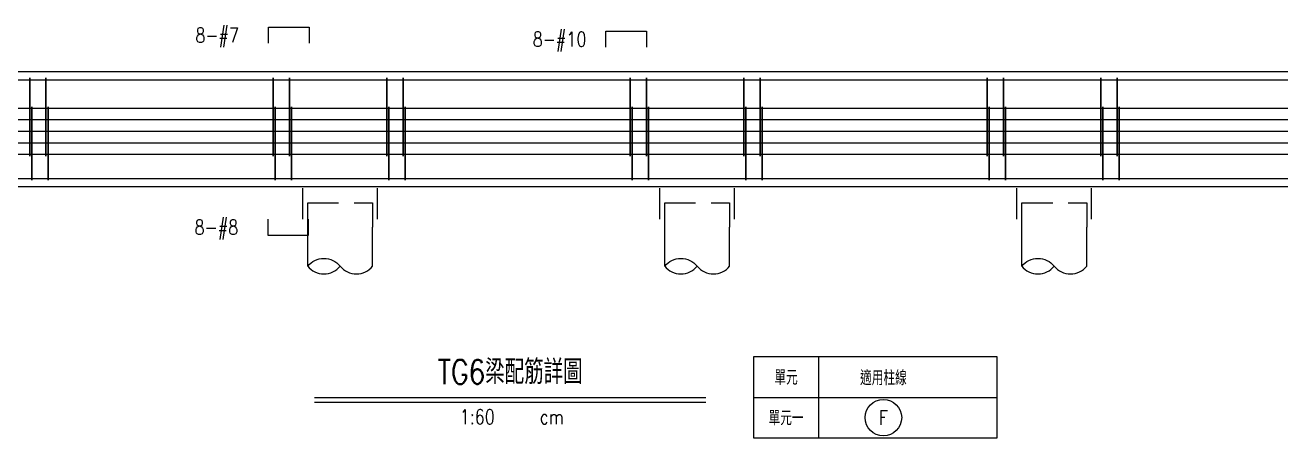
# Model space of a CAD drawing. Extents: x -4754 to 4976, y -19960 to 3841.
# Drawn here: x 1235 to 2783, y -2897 to -2387 of the extents above; entities that cross this region are included whole.
import ezdxf
from ezdxf.enums import TextEntityAlignment as Align

# ---------------------------------------------------------------- set-up
doc = ezdxf.new("R2010")
doc.units = 0
doc.header["$LTSCALE"] = 3
doc.linetypes.add('DASHED', pattern=[19.05, 12.7, -6.35])
doc.layers.get('0').update_dxf_attribs({"linetype": 'CONTINUOUS'})
doc.layers.add('HB_0', color=7, linetype='CONTINUOUS', transparency=0.5)
for name, color, linetype in [('HB_DIM', 1, 'CONTINUOUS'), ('HB_SYMBOLS', 7, 'CONTINUOUS'), ('HB_TXT_CTEXT', 2, 'CONTINUOUS'), ('鋼筋', 3, 'CONTINUOUS')]:
    doc.layers.add(name, color=color, linetype=linetype)
doc.styles.get("Standard").update_dxf_attribs({"font": 'ROMANS.shx', "width": 0.8, "bigfont": 'chineset.shx'})

# ---------------------------------------------------------------- blocks, each defined once
blk = doc.blocks.new('pile_vertical')
at = {"color": 252, "linetype": 'DASHED'}
for p, q in [((-46, -40), (-46, 0)), ((46, -40), (46, 0))]:
    blk.add_line(p, q, dxfattribs=at)
at = {"linetype": 'Continuous'}
for p, q in [((-40, -98.1), (-40, -50)), ((40, -98.1), (40, -50))]:
    blk.add_line(p, q, dxfattribs=at)
at = {"color": 252, "linetype": 'DASHED'}
blk.add_lwpolyline([(-40, -50), (-40, -20), (40, -20), (40, -50)], dxfattribs=at)
at = {"linetype": 'Continuous'}
for points in [[(-40, -98.1, -0.48), (0, -98.1, 0.48), (40, -98.1, 0.48)], [(-40, -98.1, 0.48), (0, -98.1, 0.48)]]:
    blk.add_lwpolyline(points, format="xyb", dxfattribs=at)
blk = doc.blocks.new('title_beam')
at = {"color": 3, "linetype": 'Continuous'}
blk.add_line((-241.2, 0), (241.2, 0), dxfattribs=at)
at = {"color": 1, "linetype": 'Continuous'}
blk.add_line((-241.2, -6), (241.2, -6), dxfattribs=at)
at = {"color": 3, "linetype": 'Continuous', "width": 0.8}
blk.add_attdef('TITLE', text='', height=30, dxfattribs=at).set_placement((0, 33), align=Align.MIDDLE)
at = {"linetype": 'Continuous', "width": 0.8}
blk.add_attdef('SCALE', text='', height=18, dxfattribs=at).set_placement((-40.6, -24), align=Align.MIDDLE)
blk.add_attdef('CM', (36.5, -33), '', height=18, dxfattribs=at)
blk = doc.blocks.new('line_tag')
at = {"layer": 'HB_SYMBOLS', "color": 4, "linetype": 'Continuous'}
blk.add_circle((0, 0), 22.5, dxfattribs=at)
at = {"color": 4, "linetype": 'Continuous', "width": 0.8}
blk.add_attdef('A', text='', height=18, dxfattribs=at).set_placement((0, 0), align=Align.MIDDLE)

msp = doc.modelspace()

# ---------------------------------------------------------------- linework, layer by layer
at = {"layer": 'HB_0', "lineweight": 5}
msp.add_lwpolyline([(-265.427, -2586.802), (-265.427, -2444.802), (3931.573, -2444.802), (3931.573, -2586.802), (-265.427, -2586.802)], dxfattribs=at)
at = {"layer": 'HB_DIM', "color": 1, "linetype": 'Continuous'}
for points in [[(1417.327, -2489.802, 0, 1.25, 0), (1417.327, -2474.802, 0, 0, 0), (1417.327, -2399.802, 0, 0, 0), (1435.327, -2399.802, 0, 0, 0)], [(1833.073, -2454.802, 0, 1.25, 0), (1833.073, -2439.802, 0, 0, 0), (1833.073, -2404.802, 0, 0, 0), (1851.073, -2404.802, 0, 0, 0)], [(1416.351, -2546.802, 0, 1.25, 0), (1416.351, -2561.802, 0, 0, 0), (1416.351, -2636.802, 0, 0, 0), (1434.351, -2636.802, 0, 0, 0)]]:
    msp.add_lwpolyline(points, format="xyseb", dxfattribs=at)
at = {"layer": 'HB_TXT_CTEXT', "color": 4, "lineweight": 5, "true_color": 0x00ffff}
for p, q in [((2213.073, -2796.802), (2213.073, -2896.802)), ((2133.073, -2846.802), (2433.073, -2846.802))]:
    msp.add_line(p, q, dxfattribs=at)
msp.add_lwpolyline([(2133.073, -2796.802), (2133.073, -2896.802), (2433.073, -2896.802), (2433.073, -2796.802), (2133.073, -2796.802)], dxfattribs=at)
at = {"layer": 'HB_TXT_CTEXT', "lineweight": 5}
for points in [[(1535.327, -2409.802, -50), (1535.327, -2389.802, -50), (1585.327, -2389.802, -50), (1585.327, -2409.802, -50)], [(1951.073, -2414.802, -38), (1951.073, -2394.802, -38), (2001.073, -2394.802, -38), (2001.073, -2414.802, -38)], [(1534.351, -2626.802, -50), (1534.351, -2646.802, -50), (1584.351, -2646.802, -50), (1584.351, -2626.802, -50)]]:
    msp.add_polyline3d(points, dxfattribs=at)
at = {"layer": '鋼筋', "lineweight": 5}
for p, q in [((-244.937, -2454.802, -38), (3911.083, -2454.802, -38)), ((-244.937, -2454.802, -27.143), (3911.083, -2454.802, -27.143)), ((-244.937, -2454.802, -16.286), (3911.083, -2454.802, -16.286)), ((-244.937, -2454.802, -5.429), (3911.083, -2454.802, -5.429)), ((-244.937, -2454.802, 5.429), (3911.083, -2454.802, 5.429)), ((-244.937, -2454.802, 16.286), (3911.083, -2454.802, 16.286)), ((-244.937, -2454.802, 27.143), (3911.083, -2454.802, 27.143)), ((-244.937, -2454.802, 38), (3911.083, -2454.802, 38)), ((1241.033, -2463.352, 33.895), (1241.033, -2455.732, 33.895)), ((1241.033, -2455.732, 40.245), (1241.033, -2545.872, 40.245)), ((1241.033, -2545.872, -40.245), (1241.033, -2455.732, -40.245)), ((1241.033, -2455.732, -33.895), (1241.033, -2463.352, -33.895)), ((1261.033, -2463.352, 33.895), (1261.033, -2455.732, 33.895)), ((1261.033, -2455.732, 40.245), (1261.033, -2545.872, 40.245)), ((1261.033, -2545.872, -40.245), (1261.033, -2455.732, -40.245)), ((1261.033, -2455.732, -33.895), (1261.033, -2463.352, -33.895)), ((1541.033, -2463.352, 33.895), (1541.033, -2455.732, 33.895)), ((1541.033, -2455.732, 40.245), (1541.033, -2545.872, 40.245)), ((1541.033, -2545.872, -40.245), (1541.033, -2455.732, -40.245)), ((1541.033, -2455.732, -33.895), (1541.033, -2463.352, -33.895)), ((1561.033, -2463.352, 33.895), (1561.033, -2455.732, 33.895)), ((1561.033, -2455.732, 40.245), (1561.033, -2545.872, 40.245)), ((1561.033, -2545.872, -40.245), (1561.033, -2455.732, -40.245)), ((1561.033, -2455.732, -33.895), (1561.033, -2463.352, -33.895)), ((1681.033, -2463.352, 33.895), (1681.033, -2455.732, 33.895)), ((1681.033, -2455.732, 40.245), (1681.033, -2545.872, 40.245)), ((1681.033, -2545.872, -40.245), (1681.033, -2455.732, -40.245)), ((1681.033, -2455.732, -33.895), (1681.033, -2463.352, -33.895)), ((1701.033, -2463.352, 33.895), (1701.033, -2455.732, 33.895)), ((1701.033, -2455.732, 40.245), (1701.033, -2545.872, 40.245)), ((1701.033, -2545.872, -40.245), (1701.033, -2455.732, -40.245)), ((1701.033, -2455.732, -33.895), (1701.033, -2463.352, -33.895)), ((1981.033, -2463.352, 33.895), (1981.033, -2455.732, 33.895)), ((1981.033, -2455.732, 40.245), (1981.033, -2545.872, 40.245)), ((1981.033, -2545.872, -40.245), (1981.033, -2455.732, -40.245)), ((1981.033, -2455.732, -33.895), (1981.033, -2463.352, -33.895)), ((2001.033, -2463.352, 33.895), (2001.033, -2455.732, 33.895)), ((2001.033, -2455.732, 40.245), (2001.033, -2545.872, 40.245)), ((2001.033, -2545.872, -40.245), (2001.033, -2455.732, -40.245)), ((2001.033, -2455.732, -33.895), (2001.033, -2463.352, -33.895)), ((2121.033, -2463.352, 33.895), (2121.033, -2455.732, 33.895)), ((2121.033, -2455.732, 40.245), (2121.033, -2545.872, 40.245)), ((2121.033, -2545.872, -40.245), (2121.033, -2455.732, -40.245)), ((2121.033, -2455.732, -33.895), (2121.033, -2463.352, -33.895)), ((2141.033, -2463.352, 33.895), (2141.033, -2455.732, 33.895)), ((2141.033, -2455.732, 40.245), (2141.033, -2545.872, 40.245)), ((2141.033, -2545.872, -40.245), (2141.033, -2455.732, -40.245)), ((2141.033, -2455.732, -33.895), (2141.033, -2463.352, -33.895)), ((2421.033, -2463.352, 33.895), (2421.033, -2455.732, 33.895)), ((2421.033, -2455.732, 40.245), (2421.033, -2545.872, 40.245)), ((2421.033, -2545.872, -40.245), (2421.033, -2455.732, -40.245)), ((2421.033, -2455.732, -33.895), (2421.033, -2463.352, -33.895)), ((2441.033, -2463.352, 33.895), (2441.033, -2455.732, 33.895)), ((2441.033, -2455.732, 40.245), (2441.033, -2545.872, 40.245)), ((2441.033, -2545.872, -40.245), (2441.033, -2455.732, -40.245)), ((2441.033, -2455.732, -33.895), (2441.033, -2463.352, -33.895)), ((2561.033, -2463.352, 33.895), (2561.033, -2455.732, 33.895)), ((2561.033, -2455.732, 40.245), (2561.033, -2545.872, 40.245)), ((2561.033, -2545.872, -40.245), (2561.033, -2455.732, -40.245)), ((2561.033, -2455.732, -33.895), (2561.033, -2463.352, -33.895)), ((2581.033, -2463.352, 33.895), (2581.033, -2455.732, 33.895)), ((2581.033, -2455.732, 40.245), (2581.033, -2545.872, 40.245)), ((2581.033, -2545.872, -40.245), (2581.033, -2455.732, -40.245)), ((2581.033, -2455.732, -33.895), (2581.033, -2463.352, -33.895)), ((-245.657, -2489.802, -50), (3911.803, -2489.802, -50)), ((-245.657, -2489.802, -35.714), (3911.803, -2489.802, -35.714)), ((-245.657, -2489.802, -21.429), (3911.803, -2489.802, -21.429)), ((-245.657, -2489.802, -7.143), (3911.803, -2489.802, -7.143)), ((-245.657, -2489.802, 7.143), (3911.803, -2489.802, 7.143)), ((-245.657, -2489.802, 21.429), (3911.803, -2489.802, 21.429)), ((-245.657, -2489.802, 35.714), (3911.803, -2489.802, 35.714)), ((-245.657, -2489.802, 50), (3911.803, -2489.802, 50)), ((1243.573, -2498.852, 45.395), (1243.573, -2491.232, 45.395)), ((1243.573, -2491.232, 51.745), (1243.573, -2575.372, 51.745)), ((1243.573, -2575.372, -51.745), (1243.573, -2491.232, -51.745)), ((1243.573, -2491.232, -45.395), (1243.573, -2498.852, -45.395)), ((1263.573, -2498.852, 45.395), (1263.573, -2491.232, 45.395)), ((1263.573, -2491.232, 51.745), (1263.573, -2575.372, 51.745)), ((1263.573, -2575.372, -51.745), (1263.573, -2491.232, -51.745)), ((1263.573, -2491.232, -45.395), (1263.573, -2498.852, -45.395)), ((1543.573, -2498.852, 45.395), (1543.573, -2491.232, 45.395)), ((1543.573, -2491.232, 51.745), (1543.573, -2575.372, 51.745)), ((1543.573, -2575.372, -51.745), (1543.573, -2491.232, -51.745)), ((1543.573, -2491.232, -45.395), (1543.573, -2498.852, -45.395)), ((1563.573, -2498.852, 45.395), (1563.573, -2491.232, 45.395)), ((1563.573, -2491.232, 51.745), (1563.573, -2575.372, 51.745)), ((1563.573, -2575.372, -51.745), (1563.573, -2491.232, -51.745)), ((1563.573, -2491.232, -45.395), (1563.573, -2498.852, -45.395)), ((1683.573, -2498.852, 45.395), (1683.573, -2491.232, 45.395)), ((1683.573, -2491.232, 51.745), (1683.573, -2575.372, 51.745)), ((1683.573, -2575.372, -51.745), (1683.573, -2491.232, -51.745)), ((1683.573, -2491.232, -45.395), (1683.573, -2498.852, -45.395)), ((1703.573, -2498.852, 45.395), (1703.573, -2491.232, 45.395)), ((1703.573, -2491.232, 51.745), (1703.573, -2575.372, 51.745)), ((1703.573, -2575.372, -51.745), (1703.573, -2491.232, -51.745)), ((1703.573, -2491.232, -45.395), (1703.573, -2498.852, -45.395)), ((1983.573, -2498.852, 45.395), (1983.573, -2491.232, 45.395)), ((1983.573, -2491.232, 51.745), (1983.573, -2575.372, 51.745)), ((1983.573, -2575.372, -51.745), (1983.573, -2491.232, -51.745)), ((1983.573, -2491.232, -45.395), (1983.573, -2498.852, -45.395)), ((2003.573, -2498.852, 45.395), (2003.573, -2491.232, 45.395)), ((2003.573, -2491.232, 51.745), (2003.573, -2575.372, 51.745)), ((2003.573, -2575.372, -51.745), (2003.573, -2491.232, -51.745)), ((2003.573, -2491.232, -45.395), (2003.573, -2498.852, -45.395)), ((2123.573, -2498.852, 45.395), (2123.573, -2491.232, 45.395)), ((2123.573, -2491.232, 51.745), (2123.573, -2575.372, 51.745)), ((2123.573, -2575.372, -51.745), (2123.573, -2491.232, -51.745)), ((2123.573, -2491.232, -45.395), (2123.573, -2498.852, -45.395)), ((2143.573, -2498.852, 45.395), (2143.573, -2491.232, 45.395)), ((2143.573, -2491.232, 51.745), (2143.573, -2575.372, 51.745)), ((2143.573, -2575.372, -51.745), (2143.573, -2491.232, -51.745)), ((2143.573, -2491.232, -45.395), (2143.573, -2498.852, -45.395)), ((2423.573, -2498.852, 45.395), (2423.573, -2491.232, 45.395)), ((2423.573, -2491.232, 51.745), (2423.573, -2575.372, 51.745)), ((2423.573, -2575.372, -51.745), (2423.573, -2491.232, -51.745)), ((2423.573, -2491.232, -45.395), (2423.573, -2498.852, -45.395)), ((2443.573, -2498.852, 45.395), (2443.573, -2491.232, 45.395)), ((2443.573, -2491.232, 51.745), (2443.573, -2575.372, 51.745)), ((2443.573, -2575.372, -51.745), (2443.573, -2491.232, -51.745)), ((2443.573, -2491.232, -45.395), (2443.573, -2498.852, -45.395)), ((2563.573, -2498.852, 45.395), (2563.573, -2491.232, 45.395)), ((2563.573, -2491.232, 51.745), (2563.573, -2575.372, 51.745)), ((2563.573, -2575.372, -51.745), (2563.573, -2491.232, -51.745)), ((2563.573, -2491.232, -45.395), (2563.573, -2498.852, -45.395)), ((2583.573, -2498.852, 45.395), (2583.573, -2491.232, 45.395)), ((2583.573, -2491.232, 51.745), (2583.573, -2575.372, 51.745)), ((2583.573, -2575.372, -51.745), (2583.573, -2491.232, -51.745)), ((2583.573, -2491.232, -45.395), (2583.573, -2498.852, -45.395)), ((-243.427, -2504.052, -50), (3909.573, -2504.052, -50)), ((-243.427, -2504.052, 50), (3909.573, -2504.052, 50)), ((-243.427, -2518.302, -50), (3909.573, -2518.302, -50)), ((-243.427, -2518.302, 50), (3909.573, -2518.302, 50)), ((-243.427, -2532.552, -50), (3909.573, -2532.552, -50)), ((-243.427, -2532.552, 50), (3909.573, -2532.552, 50)), ((-250.537, -2546.802, -50), (3916.683, -2546.802, -50)), ((-250.537, -2546.802, -35.714), (3916.683, -2546.802, -35.714)), ((-250.537, -2546.802, -21.429), (3916.683, -2546.802, -21.429)), ((-250.537, -2546.802, -7.143), (3916.683, -2546.802, -7.143)), ((-250.537, -2546.802, 7.143), (3916.683, -2546.802, 7.143)), ((-250.537, -2546.802, 21.429), (3916.683, -2546.802, 21.429)), ((-250.537, -2546.802, 35.714), (3916.683, -2546.802, 35.714)), ((-250.537, -2546.802, 50), (3916.683, -2546.802, 50)), ((1241.033, -2549.047, 37.07), (1241.033, -2549.047, -37.07)), ((1261.033, -2549.047, 37.07), (1261.033, -2549.047, -37.07)), ((1541.033, -2549.047, 37.07), (1541.033, -2549.047, -37.07)), ((1561.033, -2549.047, 37.07), (1561.033, -2549.047, -37.07)), ((1681.033, -2549.047, 37.07), (1681.033, -2549.047, -37.07)), ((1701.033, -2549.047, 37.07), (1701.033, -2549.047, -37.07)), ((1981.033, -2549.047, 37.07), (1981.033, -2549.047, -37.07)), ((2001.033, -2549.047, 37.07), (2001.033, -2549.047, -37.07)), ((2121.033, -2549.047, 37.07), (2121.033, -2549.047, -37.07)), ((2141.033, -2549.047, 37.07), (2141.033, -2549.047, -37.07)), ((2421.033, -2549.047, 37.07), (2421.033, -2549.047, -37.07)), ((2441.033, -2549.047, 37.07), (2441.033, -2549.047, -37.07)), ((2561.033, -2549.047, 37.07), (2561.033, -2549.047, -37.07)), ((2581.033, -2549.047, 37.07), (2581.033, -2549.047, -37.07)), ((-246.742, -2576.802, -50), (3912.888, -2576.802, -50)), ((-246.742, -2576.802, -35.714), (3912.888, -2576.802, -35.714)), ((-246.742, -2576.802, -21.429), (3912.888, -2576.802, -21.429)), ((-246.742, -2576.802, -7.143), (3912.888, -2576.802, -7.143)), ((-246.742, -2576.802, 7.143), (3912.888, -2576.802, 7.143)), ((-246.742, -2576.802, 21.429), (3912.888, -2576.802, 21.429)), ((-246.742, -2576.802, 35.714), (3912.888, -2576.802, 35.714)), ((-246.742, -2576.802, 50), (3912.888, -2576.802, 50)), ((1243.573, -2578.547, 48.57), (1243.573, -2578.547, -48.57)), ((1263.573, -2578.547, 48.57), (1263.573, -2578.547, -48.57)), ((1543.573, -2578.547, 48.57), (1543.573, -2578.547, -48.57)), ((1563.573, -2578.547, 48.57), (1563.573, -2578.547, -48.57)), ((1683.573, -2578.547, 48.57), (1683.573, -2578.547, -48.57)), ((1703.573, -2578.547, 48.57), (1703.573, -2578.547, -48.57)), ((1983.573, -2578.547, 48.57), (1983.573, -2578.547, -48.57)), ((2003.573, -2578.547, 48.57), (2003.573, -2578.547, -48.57)), ((2123.573, -2578.547, 48.57), (2123.573, -2578.547, -48.57)), ((2143.573, -2578.547, 48.57), (2143.573, -2578.547, -48.57)), ((2423.573, -2578.547, 48.57), (2423.573, -2578.547, -48.57)), ((2443.573, -2578.547, 48.57), (2443.573, -2578.547, -48.57)), ((2563.573, -2578.547, 48.57), (2563.573, -2578.547, -48.57)), ((2583.573, -2578.547, 48.57), (2583.573, -2578.547, -48.57))]:
    msp.add_line(p, q, dxfattribs=at)
at = {"layer": '鋼筋', "lineweight": 5, "extrusion": (1, -2.44929e-16, 0)}
for centre, start, end in [((-2455.732, 37.07, 1241.033), 270, 90), ((-2455.732, -37.07, 1241.033), 270, 90), ((-2455.732, 37.07, 1261.033), 270, 90), ((-2455.732, -37.07, 1261.033), 270, 90), ((-2455.732, 37.07, 1541.033), 270, 90), ((-2455.732, -37.07, 1541.033), 270, 90), ((-2455.732, 37.07, 1561.033), 270, 90), ((-2455.732, -37.07, 1561.033), 270, 90), ((-2455.732, 37.07, 1681.033), 270, 90), ((-2455.732, -37.07, 1681.033), 270, 90), ((-2455.732, 37.07, 1701.033), 270, 90), ((-2455.732, -37.07, 1701.033), 270, 90), ((-2455.732, 37.07, 1981.033), 270, 90), ((-2455.732, -37.07, 1981.033), 270, 90), ((-2455.732, 37.07, 2001.033), 270, 90), ((-2455.732, -37.07, 2001.033), 270, 90), ((-2455.732, 37.07, 2121.033), 270, 90), ((-2455.732, -37.07, 2121.033), 270, 90), ((-2455.732, 37.07, 2141.033), 270, 90), ((-2455.732, -37.07, 2141.033), 270, 90), ((-2455.732, 37.07, 2421.033), 270, 90), ((-2455.732, -37.07, 2421.033), 270, 90), ((-2455.732, 37.07, 2441.033), 270, 90), ((-2455.732, -37.07, 2441.033), 270, 90), ((-2455.732, 37.07, 2561.033), 270, 90), ((-2455.732, -37.07, 2561.033), 270, 90), ((-2455.732, 37.07, 2581.033), 270, 90), ((-2455.732, -37.07, 2581.033), 270, 90), ((-2491.232, 48.57, 1243.573), 270, 90), ((-2491.232, -48.57, 1243.573), 270, 90), ((-2491.232, 48.57, 1263.573), 270, 90), ((-2491.232, -48.57, 1263.573), 270, 90), ((-2491.232, 48.57, 1543.573), 270, 90), ((-2491.232, -48.57, 1543.573), 270, 90), ((-2491.232, 48.57, 1563.573), 270, 90), ((-2491.232, -48.57, 1563.573), 270, 90), ((-2491.232, 48.57, 1683.573), 270, 90), ((-2491.232, -48.57, 1683.573), 270, 90), ((-2491.232, 48.57, 1703.573), 270, 90), ((-2491.232, -48.57, 1703.573), 270, 90), ((-2491.232, 48.57, 1983.573), 270, 90), ((-2491.232, -48.57, 1983.573), 270, 90), ((-2491.232, 48.57, 2003.573), 270, 90), ((-2491.232, -48.57, 2003.573), 270, 90), ((-2491.232, 48.57, 2123.573), 270, 90), ((-2491.232, -48.57, 2123.573), 270, 90), ((-2491.232, 48.57, 2143.573), 270, 90), ((-2491.232, -48.57, 2143.573), 270, 90), ((-2491.232, 48.57, 2423.573), 270, 90), ((-2491.232, -48.57, 2423.573), 270, 90), ((-2491.232, 48.57, 2443.573), 270, 90), ((-2491.232, -48.57, 2443.573), 270, 90), ((-2491.232, 48.57, 2563.573), 270, 90), ((-2491.232, -48.57, 2563.573), 270, 90), ((-2491.232, 48.57, 2583.573), 270, 90), ((-2491.232, -48.57, 2583.573), 270, 90), ((-2545.872, 37.07, 1241.033), 90, 180), ((-2545.872, -37.07, 1241.033), 180, 270), ((-2545.872, 37.07, 1261.033), 90, 180), ((-2545.872, -37.07, 1261.033), 180, 270), ((-2545.872, 37.07, 1541.033), 90, 180), ((-2545.872, -37.07, 1541.033), 180, 270), ((-2545.872, 37.07, 1561.033), 90, 180), ((-2545.872, -37.07, 1561.033), 180, 270), ((-2545.872, 37.07, 1681.033), 90, 180), ((-2545.872, -37.07, 1681.033), 180, 270), ((-2545.872, 37.07, 1701.033), 90, 180), ((-2545.872, -37.07, 1701.033), 180, 270), ((-2545.872, 37.07, 1981.033), 90, 180), ((-2545.872, -37.07, 1981.033), 180, 270), ((-2545.872, 37.07, 2001.033), 90, 180), ((-2545.872, -37.07, 2001.033), 180, 270), ((-2545.872, 37.07, 2121.033), 90, 180), ((-2545.872, -37.07, 2121.033), 180, 270), ((-2545.872, 37.07, 2141.033), 90, 180), ((-2545.872, -37.07, 2141.033), 180, 270), ((-2545.872, 37.07, 2421.033), 90, 180), ((-2545.872, -37.07, 2421.033), 180, 270), ((-2545.872, 37.07, 2441.033), 90, 180), ((-2545.872, -37.07, 2441.033), 180, 270), ((-2545.872, 37.07, 2561.033), 90, 180), ((-2545.872, -37.07, 2561.033), 180, 270), ((-2545.872, 37.07, 2581.033), 90, 180), ((-2545.872, -37.07, 2581.033), 180, 270), ((-2575.372, 48.57, 1243.573), 90, 180), ((-2575.372, -48.57, 1243.573), 180, 270), ((-2575.372, 48.57, 1263.573), 90, 180), ((-2575.372, -48.57, 1263.573), 180, 270), ((-2575.372, 48.57, 1543.573), 90, 180), ((-2575.372, -48.57, 1543.573), 180, 270), ((-2575.372, 48.57, 1563.573), 90, 180), ((-2575.372, -48.57, 1563.573), 180, 270), ((-2575.372, 48.57, 1683.573), 90, 180), ((-2575.372, -48.57, 1683.573), 180, 270), ((-2575.372, 48.57, 1703.573), 90, 180), ((-2575.372, -48.57, 1703.573), 180, 270), ((-2575.372, 48.57, 1983.573), 90, 180), ((-2575.372, -48.57, 1983.573), 180, 270), ((-2575.372, 48.57, 2003.573), 90, 180), ((-2575.372, -48.57, 2003.573), 180, 270), ((-2575.372, 48.57, 2123.573), 90, 180), ((-2575.372, -48.57, 2123.573), 180, 270), ((-2575.372, 48.57, 2143.573), 90, 180), ((-2575.372, -48.57, 2143.573), 180, 270), ((-2575.372, 48.57, 2423.573), 90, 180), ((-2575.372, -48.57, 2423.573), 180, 270), ((-2575.372, 48.57, 2443.573), 90, 180), ((-2575.372, -48.57, 2443.573), 180, 270), ((-2575.372, 48.57, 2563.573), 90, 180), ((-2575.372, -48.57, 2563.573), 180, 270), ((-2575.372, 48.57, 2583.573), 90, 180), ((-2575.372, -48.57, 2583.573), 180, 270)]:
    msp.add_arc(centre, 3.175, start, end, dxfattribs=at)

# ---------------------------------------------------------------- block references
at = {"layer": 'HB_0', "linetype": 'Continuous'}
for p in [(1623.573, -2586.802), (2063.573, -2586.802), (2503.573, -2586.802)]:
    msp.add_blockref('pile_vertical', p, dxfattribs=at)
at = {"layer": 'HB_TXT_CTEXT', "linetype": 'Continuous'}
for name, p, values in [('title_beam', (1833.073, -2846.802), {'TITLE': 'TG6梁配筋詳圖', 'SCALE': '1:60', 'CM': 'cm'}), ('line_tag', (2293.073, -2871.802), {'A': 'F'})]:
    msp.add_blockref(name, p, dxfattribs=at).add_auto_attribs(values)

# ---------------------------------------------------------------- texts
at = {"layer": 'HB_TXT_CTEXT', "linetype": 'Continuous', "width": 0.8}
for s, p in [(' 8-#7', (1435.327, -2399.802, -50)), (' 8-#10', (1851.073, -2404.802, -38)), (' 8-#8', (1434.351, -2636.802, -50))]:
    msp.add_text(s, height=18, dxfattribs=at).set_placement(p, align=Align.MIDDLE_LEFT)
for s, p in [('單元', (2173.073, -2821.802)), ('適用柱線', (2293.073, -2821.802)), ('單元一', (2173.073, -2871.802))]:
    msp.add_text(s, height=18, dxfattribs=at).set_placement(p, align=Align.MIDDLE)

doc.saveas('drawing.dxf')
